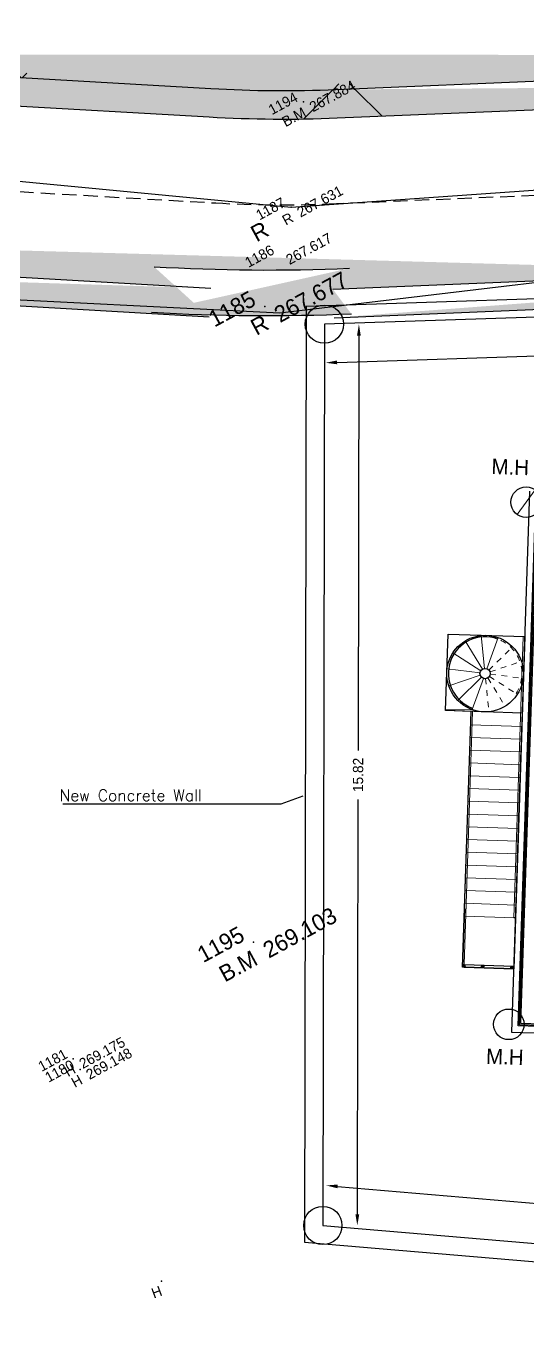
# Model space of a CAD drawing. Extents: x 166525 to 167198, y 178739 to 179747.
# Drawn here: x 166634.75 to 166643.55, y 179687.43 to 179710.29 of the extents above; entities that cross this region are included whole.
import ezdxf
from ezdxf.enums import TextEntityAlignment as Align

# ---------------------------------------------------------------- set-up
doc = ezdxf.new("R2010")
doc.units = 0
doc.header["$MEASUREMENT"] = 0
for name, pattern in [('0181 00 ST MF 0100$0$HIDDEN', [0.375, 0.25, -0.125]), ('AUSGEZOGEN', [0]), ('HIDDEN', [9.525, 6.35, -3.175]), ('SOLID_LINE', [0]), ('VONLAYER', [0])]:
    doc.linetypes.add(name, pattern=pattern)
doc.layers.get('0').update_dxf_attribs({"linetype": 'CONTINUOUS'})
doc.layers.get('DEFPOINTS').update_dxf_attribs({"linetype": 'CONTINUOUS'})
doc.layers.add('dimentions', color=241, linetype='CONTINUOUS', lineweight=20)
for name, color, linetype in [('EBENE0', 7, 'AUSGEZOGEN'), ('ELEV', 1, 'CONTINUOUS'), ('HATSH', 252, 'CONTINUOUS'), ('Height', 7, 'CONTINUOUS'), ('LE', 141, 'CONTINUOUS'), ('Point Code', 7, 'CONTINUOUS'), ('Point ID', 7, 'CONTINUOUS'), ('Point_ID', 7, 'CONTINUOUS'), ('POLI', 3, 'CONTINUOUS'), ('Stairs', 231, 'CONTINUOUS'), ('TEXTS', 1, 'CONTINUOUS')]:
    doc.layers.add(name, color=color, linetype=linetype)
doc.styles.add('ROMANS', font='romans.shx')
doc.dimstyles.get("Standard").update_dxf_attribs({"dimtxt": 0.18, "dimasz": 0.2, "dimexe": 0.2, "dimexo": 0.1, "dimgap": 0.1, "dimtad": 0, "dimzin": 0, "dimdsep": 46, "dimtxsty": 'Standard', "dimcen": 0.1, "dimse1": 1, "dimse2": 1, "dimclrd": 8, "dimadec": 0, "dimazin": 0, "dimtfac": 1, "dimtofl": 0, "dimtmove": 2, "dimatfit": 3, "dimfxl": 1, "dimtolj": 1, "dimtzin": 0, "dimarcsym": 0})
pattern_1 = [(45, (15265.73605, 20488.72131), (2e-17, 0.28284271247), [0.6, -0.2]), (135, (15265.87747, 20488.86274), (2e-17, 0.28284271247), [0.6, -0.2])]

# ---------------------------------------------------------------- blocks, each defined once
blk = doc.blocks.new('*D1039')
at = {"color": 8, "lineweight": -2, "transparency": 16777216}
for p, q in [((166640.212, 179689.931), (166648.168, 179689.255)), ((166656.921, 179688.512), (166648.965, 179689.187))]:
    blk.add_line(p, q, dxfattribs=at)
at = {"color": 8, "transparency": 16777216}
for points in [[(166640.214, 179689.964), (166640.209, 179689.898), (166640.012, 179689.948)], [(166656.924, 179688.545), (166656.918, 179688.479), (166657.121, 179688.495)]]:
    blk.add_solid(points, dxfattribs=at)
at = {"layer": 'DEFPOINTS', "color": 0, "transparency": 16777216}
for p in [(166639.953, 179689.245, 260.069), (166657.121, 179688.495), (166657.061, 179687.792, 260.069)]:
    blk.add_point(p, dxfattribs=at)
at = {"color": 0, "transparency": 16777216, "insert": (166648.566, 179689.221), "char_height": 0.18, "attachment_point": 5, "rotation": 355.1461}
blk.add_mtext('\\A1;17.17', dxfattribs=at)
blk = doc.blocks.new('*D1040')
at = {"color": 8, "lineweight": -2, "transparency": 16777216}
for p, q in [((166640.585, 179704.861), (166640.572, 179697.582)), ((166640.558, 179689.444), (166640.571, 179696.722))]:
    blk.add_line(p, q, dxfattribs=at)
at = {"color": 8, "transparency": 16777216}
for points in [[(166640.552, 179704.861), (166640.618, 179704.861), (166640.585, 179705.061)], [(166640.524, 179689.444), (166640.591, 179689.444), (166640.557, 179689.244)]]:
    blk.add_solid(points, dxfattribs=at)
at = {"layer": 'DEFPOINTS', "color": 0, "transparency": 16777216}
for p in [(166639.981, 179705.062, 260.069), (166639.953, 179689.245, 260.069), (166640.557, 179689.244)]:
    blk.add_point(p, dxfattribs=at)
at = {"color": 0, "transparency": 16777216, "insert": (166640.571, 179697.152), "char_height": 0.18, "attachment_point": 5, "rotation": 89.8983}
blk.add_mtext('\\A1;15.82', dxfattribs=at)
blk = doc.blocks.new('*D1041')
at = {"color": 8, "lineweight": -2, "transparency": 16777216}
for p, q in [((166656.064, 179704.919), (166648.563, 179704.67)), ((166640.203, 179704.391), (166647.704, 179704.641))]:
    blk.add_line(p, q, dxfattribs=at)
at = {"color": 8, "transparency": 16777216}
for points in [[(166656.063, 179704.953), (166656.065, 179704.886), (166656.264, 179704.926)], [(166640.202, 179704.425), (166640.204, 179704.358), (166640.003, 179704.385)]]:
    blk.add_solid(points, dxfattribs=at)
at = {"layer": 'DEFPOINTS', "color": 0, "transparency": 16777216}
for p in [(166656.241, 179705.603, 260.069), (166639.981, 179705.062, 260.069), (166656.264, 179704.926)]:
    blk.add_point(p, dxfattribs=at)
at = {"color": 0, "transparency": 16777216, "insert": (166648.133, 179704.655), "char_height": 0.18, "attachment_point": 5, "rotation": 1.9063}
blk.add_mtext('\\A1;16.27', dxfattribs=at)

msp = doc.modelspace()

# ---------------------------------------------------------------- hatches: boundary and pattern name
at = {"lineweight": 13}
h = msp.add_hatch(dxfattribs=at)
h.set_pattern_fill('ANSI36', color=8, scale=0.896)
h.set_pattern_definition([(45, (30566.5308, 37080.8766), (1.50868303, 5.53183777), [7.112, -1.4224, 0, -1.4224])])
h.paths.add_polyline_path([(166643.67529, 179702.15608, 0.61209908), (166643.24894, 179701.9383, 0.24061853), (166643.36018, 179701.72051)])
at = {"layer": 'Stairs', "linetype": 'VONLAYER'}
h = msp.add_hatch(color=256, dxfattribs=at)
edge = h.paths.add_edge_path()
edge.add_arc((166642.42319, 179693.8003), 0.0224, 0, 360)
h = msp.add_hatch(color=256, dxfattribs=at)
edge = h.paths.add_edge_path()
edge.add_arc((166642.75377, 179693.79121), 0.0224, 0, 360)
h = msp.add_hatch(color=256, dxfattribs=at)
edge = h.paths.add_edge_path()
edge.add_arc((166643.26933, 179693.77344), 0.0224, 0, 360)
at = {"layer": 'TEXTS'}
h = msp.add_hatch(dxfattribs=at)
h.set_pattern_fill('AR-HBONE', color=2)
h.set_pattern_definition([(45, (15265.736, 20488.7213), (4e-16, 5.65685425), [12, -4]), (135, (15268.5645, 20491.5497), (4e-16, 5.65685425), [12, -4])])
edge = h.paths.add_edge_path()
edge.add_line((166640.20203, 179708.68074), (166654.64549, 179709.28623))
edge.add_line((166640.18109, 179709.1803), (166654.62454, 179709.78579))
edge.add_arc((166639.25963, 179731.16099), 22.5, 266.69291, 272.400521)
edge.add_arc((166639.25963, 179731.16099), 22, 266.69291, 272.400521)
edge.add_line((166618.99577, 179709.79438), (166637.96166, 179708.69846))
edge.add_line((166619.02462, 179710.29355), (166637.9905, 179709.19763))
h = msp.add_hatch(dxfattribs=at)
h.set_pattern_fill('AR-HBONE', color=2, scale=0.05)
h.set_pattern_definition(pattern_1)
edge = h.paths.add_edge_path()
edge.add_arc((166639.25963, 179731.16099), 22.5, 266.69291, 272.400521)
edge.add_arc((166639.25963, 179731.16099), 22, 266.69291, 272.400521)
edge.add_line((166618.99577, 179709.79438), (166637.96166, 179708.69846))
edge.add_line((166619.02462, 179710.29355), (166637.9905, 179709.19763))
edge.add_line((166640.20203, 179708.68074), (166654.64549, 179709.28623))
edge.add_line((166640.18109, 179709.1803), (166654.62454, 179709.78579))
h = msp.add_hatch(dxfattribs=at)
h.set_pattern_fill('AR-HBONE', color=2, scale=0.05)
h.set_pattern_definition(pattern_1)
edge = h.paths.add_edge_path()
edge.add_line((166618.82271, 179706.79938), (166637.98766, 179705.69196))
edge.add_line((166618.79387, 179706.30021), (166637.95882, 179705.19279))
edge.add_arc((166638.97792, 179740.41269), 34.4, 266.69291, 272.400521)
edge.add_arc((166638.97792, 179740.41269), 35.2, 266.69291, 272.400521)
edge.add_line((166640.12846, 179705.67502), (166654.77114, 179706.28886))
edge.add_line((166640.14941, 179705.17546), (166654.79208, 179705.7893))

# ---------------------------------------------------------------- linework, layer by layer
at = {"color": 9, "lineweight": 13}
msp.add_line((166643.67529, 179702.15608, 486.17054), (166643.36018, 179701.72051, 486.17054), dxfattribs=at)
at = {"color": 5, "flags": 128}
for points, elevation in [([(166619.02378, 179708.88596), (166624.56315, 179708.41483), (166631.49914, 179707.86898), (166639.39452, 179707.11295), (166647.5536, 179707.69116), (166651.95735, 179707.87222)], 157.79284), ([(166652.2856, 179706.18851), (166647.64113, 179706.26396), (166639.20099, 179705.25555), (166633.36443, 179705.54603), (166632.08485, 179705.82408), (166624.5554, 179706.31339), (166621.29845, 179706.6719)], 161.57552)]:
    msp.add_lwpolyline(points, dxfattribs=dict(at, elevation=elevation))
at = {"color": 2}
for centre in [(166639.98065, 179705.06193, 162.54298), (166639.95259, 179689.24517, 162.54298)]:
    msp.add_circle(centre, 0.336, dxfattribs=at)
at = {"color": 0, "linetype": 'SOLID_LINE'}
for p in [(166639.61355, 179708.96101, 160.73066), (166638.93603, 179707.01285, 159.38675), (166639.39452, 179707.11295, 160.57883), (166638.9348, 179705.37172, 159.44415), (166638.738, 179694.21838, 160.81329), (166635.57631, 179692.17138, 161.5049), (166635.69647, 179691.98112, 161.48895), (166637.12483, 179688.26917, 161.87407)]:
    msp.add_point(p, dxfattribs=at)
at = {"layer": 'dimentions'}
for p, q in [((166642.75059, 179699.00696, 712.9881), (166642.44659, 179699.50372, 712.9881)), ((166642.78838, 179699.01968, 712.9881), (166642.73002, 179699.59915, 712.9881)), ((166642.82795, 179699.01475, 712.9881), (166643.02679, 179699.56215, 712.9881)), ((166643.30019, 179694.64612, 712.9881), (166643.46428, 179699.58073, 712.9881)), ((166642.72207, 179698.9791, 712.9881), (166642.23263, 179699.29476, 712.9881)), ((166642.70845, 179698.94162, 712.9881), (166642.13052, 179699.01366, 712.9881)), ((166642.71245, 179698.90194, 712.9881), (166642.16049, 179698.7161, 712.9881)), ((166642.73326, 179698.86793, 712.9881), (166642.3166, 179698.46101, 712.9881)), ((166642.76677, 179698.84632, 712.9881), (166642.56793, 179698.29891, 712.9881)), ((166642.55098, 179698.26635, 712.9881), (166642.10358, 179698.28123, 712.9881)), ((166642.57873, 179698.29232, 712.9881), (166642.10447, 179698.3081, 712.9881)), ((166642.43014, 179693.82376, 712.9881), (166642.57784, 179698.26546, 712.9881)), ((166642.43603, 179694.8097, 712.9881), (166642.55097, 179698.26635, 712.9881)), ((166643.43872, 179698.00337, 712.9881), (166642.54322, 179698.03315, 712.9881)), ((166643.43615, 179697.92603, 712.9881), (166643.39148, 179696.58277, 712.9881)), ((166643.43128, 179697.77949, 712.9881), (166642.53577, 179697.80927, 712.9881)), ((166643.41639, 179697.33174, 712.9881), (166642.52088, 179697.36152, 712.9881)), ((166643.42383, 179697.55562, 712.9881), (166642.52833, 179697.58539, 712.9881)), ((166643.40895, 179697.10786, 712.9881), (166642.51344, 179697.13764, 712.9881)), ((166643.4015, 179696.88399, 712.9881), (166642.506, 179696.91376, 712.9881)), ((166643.39406, 179696.66011, 712.9881), (166642.49855, 179696.68989, 712.9881)), ((166643.38661, 179696.43623, 712.9881), (166642.49111, 179696.46601, 712.9881)), ((166643.31108, 179694.1649, 712.9881), (166643.39148, 179696.58277, 712.9881)), ((166643.37917, 179696.21236, 712.9881), (166642.48366, 179696.24214, 712.9881)), ((166643.37172, 179695.98848, 712.9881), (166642.47622, 179696.01826, 712.9881)), ((166643.36428, 179695.76461, 712.9881), (166642.46877, 179695.79438, 712.9881)), ((166643.35683, 179695.54073, 712.9881), (166642.46133, 179695.57051, 712.9881)), ((166643.34939, 179695.31685, 712.9881), (166642.45388, 179695.34663, 712.9881)), ((166643.34194, 179695.09298, 712.9881), (166642.44644, 179695.12275, 712.9881)), ((166643.3345, 179694.8691, 712.9881), (166642.439, 179694.89888, 712.9881)), ((166643.32706, 179694.64522, 712.9881), (166642.43155, 179694.675, 712.9881))]:
    msp.add_line(p, q, dxfattribs=at)
at = {"layer": 'dimentions', "color": 1, "linetype": 'HIDDEN', "ltscale": 0.01}
for p, q in [((166642.86146, 179698.99313, 712.9881), (166643.27812, 179699.40006, 712.9881)), ((166642.88228, 179698.95912, 712.9881), (166643.43423, 179699.14496, 712.9881)), ((166642.80634, 179698.84138, 712.9881), (166642.8647, 179698.26191, 712.9881)), ((166642.84413, 179698.85411, 712.9881), (166643.14814, 179698.35735, 712.9881)), ((166642.84413, 179698.85411, 712.9881), (166643.14814, 179698.35735, 712.9881)), ((166642.87266, 179698.88197, 712.9881), (166643.36209, 179698.5663, 712.9881)), ((166642.88627, 179698.91945, 712.9881), (166643.4642, 179698.8474, 712.9881))]:
    msp.add_line(p, q, dxfattribs=at)
msp.add_arc((166642.79736, 179698.93053, 712.9881), 0.64512, 327.179669, 70.036812, dxfattribs=at)
at = {"layer": 'EBENE0', "color": 8, "linetype": 'AUSGEZOGEN'}
for p, q in [((166643.57601, 179702.13202, 712.9881), (166643.26037, 179692.63967, 712.9881)), ((166643.26036, 179692.63967, 712.9881), (166652.75272, 179692.32402, 712.9881)), ((166643.26036, 179692.63967, 712.9881), (166652.75272, 179692.32402, 712.9881))]:
    msp.add_line(p, q, dxfattribs=at)
at = {"layer": 'ELEV', "color": 8, "elevation": 712.9881}
for points in [[(166643.37602, 179692.74788), (166643.68423, 179702.01636), (166652.9527, 179701.70816), (166652.6445, 179692.43968)], [(166643.39916, 179692.76953), (166643.70587, 179701.99323), (166652.92957, 179701.68652), (166652.62286, 179692.46281)], [(166643.42229, 179692.79117), (166643.72751, 179701.9701), (166652.90644, 179701.66487), (166652.60122, 179692.48595)]]:
    msp.add_lwpolyline(points, close=True, dxfattribs=at)
at = {"layer": 'HATSH'}
msp.add_lwpolyline([(166639.60394, 179696.77699), (166639.218, 179696.64154), (166635.39714, 179696.64154)], dxfattribs=at)
at = {"layer": 'Height', "color": 4, "linetype": 'SOLID_LINE', "elevation": 162.54298, "flags": 128}
msp.add_lwpolyline([(166657.5456, 179687.43001), (166656.26206, 179690.72163), (166657.19222, 179698.1249), (166656.53438, 179705.93306), (166639.6612, 179705.37147), (166639.63206, 179688.95123)], close=True, dxfattribs=at)
msp.add_lwpolyline([(166657.06085, 179687.79233), (166657.06085, 179687.79233), (166655.93444, 179690.68099), (166656.87054, 179698.13149), (166656.24104, 179705.60312), (166639.98065, 179705.06193), (166639.98065, 179705.06193), (166639.95259, 179689.24517), (166639.95259, 179689.24517), (166657.06085, 179687.79233)], dxfattribs=at)
at = {"layer": 'Height', "color": 4, "linetype": 'SOLID_LINE'}
for centre in [(166643.51774, 179701.9383, 486.17054), (166643.21307, 179692.77547, 486.17054)]:
    msp.add_circle(centre, 0.2688, dxfattribs=at)
at = {"layer": 'LE'}
for p, q in [((166642.14824, 179699.62449, 712.9881), (166643.49115, 179699.57983, 712.9881)), ((166643.44648, 179698.23657, 712.9881), (166642.10358, 179698.28123, 712.9881))]:
    msp.add_line(p, q, dxfattribs=at)
for radius in [0.672, 0.0896]:
    msp.add_circle((166642.79736, 179698.93053, 712.9881), radius, dxfattribs=at)
msp.add_arc((166642.79736, 179698.93053, 712.9881), 0.64512, 70.036812, 250.036812, dxfattribs=at)
at = {"layer": 'Stairs', "linetype": 'VONLAYER'}
for p, q in [((166642.43603, 179694.8097, 712.9881), (166642.40179, 179693.77987, 712.9881)), ((166643.32706, 179694.64522, 712.9881), (166643.30019, 179694.64612, 712.9881)), ((166642.43014, 179693.82376, 712.9881), (166643.29878, 179693.79487, 712.9881)), ((166642.43197, 179693.77909, 712.9881), (166643.30061, 179693.7502, 712.9881)), ((166642.44656, 179693.77838, 712.9881), (166642.44805, 179693.82316, 712.9881))]:
    msp.add_line(p, q, dxfattribs=at)
for centre in [(166642.42319, 179693.8003, 712.9881), (166642.75377, 179693.79121, 712.9881), (166643.26933, 179693.77344, 712.9881)]:
    msp.add_circle(centre, 0.0224, dxfattribs=at)
at = {"layer": 'TEXTS', "color": 6, "lineweight": 30}
for p, q in [((166619.02462, 179710.29355), (166637.9905, 179709.19763)), ((166640.18109, 179709.1803), (166654.62454, 179709.78579)), ((166618.79387, 179706.30021), (166637.95882, 179705.19279)), ((166640.14941, 179705.17546), (166654.79208, 179705.7893))]:
    msp.add_line(p, q, dxfattribs=at)
at = {"layer": 'TEXTS', "color": 3, "lineweight": 30}
for p, q in [((166618.99577, 179709.79438), (166637.96166, 179708.69846)), ((166640.20203, 179708.68074), (166654.64549, 179709.28623)), ((166618.82271, 179706.79938), (166637.98766, 179705.69196)), ((166640.12846, 179705.67502), (166654.77114, 179706.28886))]:
    msp.add_line(p, q, dxfattribs=at)
at = {"layer": 'TEXTS', "color": 0, "linetype": '0181 00 ST MF 0100$0$HIDDEN', "lineweight": 30}
for p, q in [((166618.90924, 179708.29688), (166638.07419, 179707.18946)), ((166640.06564, 179707.1737), (166654.70831, 179707.78755))]:
    msp.add_line(p, q, dxfattribs=at)
at = {"layer": 'TEXTS', "color": 2, "elevation": 712.9881}
msp.add_lwpolyline([(166643.30061, 179693.7502), (166642.43197, 179693.77909), (166642.40179, 179693.77987), (166642.55097, 179698.26635), (166642.10358, 179698.28123), (166642.14824, 179699.62449), (166643.49115, 179699.57983)], close=True, dxfattribs=at)
at = {"layer": 'TEXTS', "color": 6, "lineweight": 30}
for centre, radius in [((166639.25963, 179731.16099), 22), ((166638.97792, 179740.41269, -97.52579), 35.2)]:
    msp.add_arc(centre, radius, 266.69291, 272.400521, dxfattribs=at)
at = {"layer": 'TEXTS', "color": 3, "lineweight": 30}
for centre, radius in [((166639.25963, 179731.16099), 22.5), ((166638.97792, 179740.41269, -97.52579), 34.4)]:
    msp.add_arc(centre, radius, 266.69291, 272.400521, dxfattribs=at)
at = {"layer": 'TEXTS', "color": 0, "linetype": '0181 00 ST MF 0100$0$HIDDEN', "lineweight": 30}
msp.add_arc((166639.22794, 179727.15615), 20, 266.69291, 272.400521, dxfattribs=at)

# ---------------------------------------------------------------- texts
at = {"layer": 'Height', "color": 4, "linetype": 'SOLID_LINE'}
for s, height, p in [('267.884', 0.18, (166639.69492, 179708.93696, 160.73066)), ('267.631', 0.18, (166639.47589, 179707.0889, 160.57883)), ('267.617', 0.18, (166639.28314, 179706.2572, 160.57034)), ('267.677', 0.288, (166639.06499, 179705.33323, 159.44415)), ('269.103', 0.288, (166638.8682, 179694.1799, 160.81329)), ('269.175', 0.18, (166635.65769, 179692.14732, 161.5049)), ('269.148', 0.18, (166635.77784, 179691.95706, 161.48895))]:
    msp.add_text(s, height=height, rotation=28.531747, dxfattribs=at).set_placement(p, align=Align.TOP_LEFT)
at = {"layer": 'Point Code', "color": 5, "linetype": 'SOLID_LINE'}
for s, height, rotation, p in [('B.M', 0.18, 28.531747, (166639.58949, 179708.87964, 160.73066)), ('R', 0.18, 28.531747, (166639.37046, 179707.03158, 160.57883)), ('R', 0.288, 28.531747, (166638.89755, 179706.88266, 159.38675)), ('R', 0.288, 28.531747, (166638.89631, 179705.24152, 159.44415)), ('B.M', 0.288, 28.531747, (166638.69952, 179694.08819, 160.81329)), ('H', 0.18, 28.531747, (166635.55226, 179692.09001, 161.5049)), ('H', 0.18, 28.531747, (166635.67241, 179691.89975, 161.48895)), ('H', 0.18, 20.44139, (166637.08956, 179688.192, 161.87407))]:
    msp.add_text(s, height=height, rotation=rotation, dxfattribs=at).set_placement(p, align=Align.TOP_RIGHT)
at = {"layer": 'Point ID', "color": 1, "linetype": 'SOLID_LINE'}
for s, height, p in [('1194', 0.18, (166639.53217, 179708.98506, 160.73066)), ('1187', 0.18, (166639.31314, 179707.13701, 160.57883)), ('1186', 0.18, (166639.12039, 179706.30531, 160.57034)), ('1185', 0.288, (166638.8046, 179705.41021, 159.44415)), ('1195', 0.288, (166638.60781, 179694.25687, 160.81329)), ('1181', 0.18, (166635.49494, 179692.19543, 161.5049)), ('1180', 0.18, (166635.6151, 179692.00517, 161.48895))]:
    msp.add_text(s, height=height, rotation=28.531747, dxfattribs=at).set_placement(p, align=Align.RIGHT)
at = {"layer": 'Point_ID', "color": 1, "linetype": 'SOLID_LINE'}
for p in [(166643.56343, 179702.41092, 486.17054), (166643.46829, 179692.06124, 486.17054)]:
    msp.add_text('M.H', height=0.2688, rotation=358.095622, dxfattribs=at).set_placement(p, align=Align.RIGHT)
at = {"layer": 'POLI', "color": 6, "style": 'ROMANS'}
msp.add_text('New Concrete Wall', height=0.2, dxfattribs=at).set_placement((166635.33807, 179696.6942))

# ---------------------------------------------------------------- dimensions: what is measured, and where the dimension line sits
at = {"color": 3}
for p1, p2, distance, picture, middle in [((166639.98065, 179705.06193, 162.54298), (166656.24104, 179705.60312, 162.54298), -0.67761, '*D1041', (166648.13338, 179704.65529, -97.52579)), ((166639.98065, 179705.06193, 162.54298), (166639.95259, 179689.24517, 162.54298), 0.60481, '*D1040', (166640.57143, 179697.15247, -97.52579)), ((166639.95259, 179689.24517, 162.54298), (166657.06085, 179687.79233, 162.54298), 0.70511, '*D1039', (166648.56638, 179689.22133, -97.52579))]:
    dim = msp.add_aligned_dim(p1=p1, p2=p2, distance=distance, dimstyle='Standard', dxfattribs=at)
    dim.commit()
    dim.dimension.update_dxf_attribs({"geometry": picture, "text_midpoint": middle})

doc.saveas('drawing.dxf')
